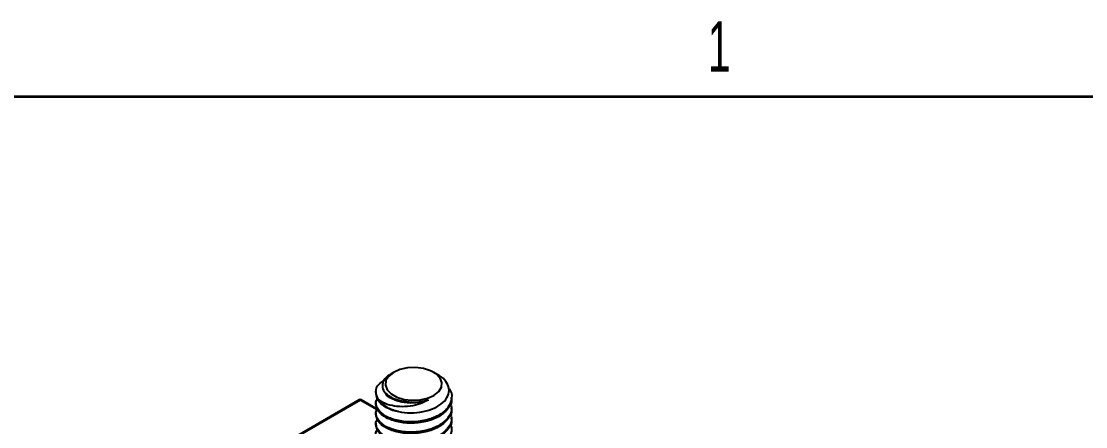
# Model space of a CAD drawing. Header units: inches. Extents: x 0.2 to 16.8, y 0.2 to 10.8.
# Drawn here: x 12.774 to 15.412, y 9.683 to 10.687 of the extents above; entities that cross this region are included whole.
import ezdxf

# ---------------------------------------------------------------- set-up
doc = ezdxf.new("R2010")
doc.units = ezdxf.units.IN
doc.header["$MEASUREMENT"] = 0
doc.styles.add('SLDTEXTSTYLE0', font='TXT', dxfattribs={"width": 0.605})

msp = doc.modelspace()

# ---------------------------------------------------------------- linework, layer by layer
at = {"color": 7, "linetype": 'Continuous', "lineweight": 35}
msp.add_line((16.5, 10.5), (0.5, 10.5), dxfattribs=at)
at = {"color": 7, "linetype": 'Continuous', "lineweight": 25}
for p, q in [((13.6969, 9.8173), (13.6904, 9.8135)), ((13.8065, 9.8114), (13.7964, 9.8173)), ((13.6529, 9.7695), (13.6529, 9.7648)), ((13.6116, 9.749), (13.2651, 9.549)), ((13.6141, 9.7487), (13.2676, 9.5487)), ((13.6563, 9.7261), (13.6166, 9.749)), ((13.6529, 9.7425), (13.6529, 9.7393)), ((13.8404, 9.752), (13.8404, 9.7552)), ((13.6529, 9.7169), (13.6529, 9.7137)), ((13.8404, 9.7265), (13.8404, 9.7297)), ((13.6529, 9.6914), (13.6529, 9.6882)), ((13.8404, 9.701), (13.8404, 9.7042))]:
    msp.add_line(p, q, dxfattribs=at)
at = {"color": 8, "linetype": 'Continuous', "lineweight": 25}
msp.add_line((13.6557, 9.7247), (13.6141, 9.7487), dxfattribs=at)
at = {"color": 7, "linetype": 'Continuous', "lineweight": 25, "flags": 128}
msp.add_lwpolyline([(13.8123, 9.8032), (13.8025, 9.8133), (13.7882, 9.8213), (13.7706, 9.8268), (13.751, 9.8291), (13.731, 9.8282), (13.7123, 9.824), (13.6964, 9.817), (13.6846, 9.8077), (13.6778, 9.7968), (13.6766, 9.7853), (13.681, 9.774), (13.6908, 9.7639), (13.7051, 9.7559), (13.7227, 9.7504), (13.7423, 9.7481), (13.7623, 9.749), (13.781, 9.7532), (13.7969, 9.7602), (13.8087, 9.7695), (13.8155, 9.7804), (13.8167, 9.7919), (13.8123, 9.8032)], dxfattribs=at)
at = {"color": 7, "linetype": 'Continuous', "lineweight": 25}
for centre, radius, start, end in [((13.6141, 9.7447), 0.005, 60.0027, 119.9973), ((13.7246, 9.802), 0.0836, 218.4773, 258.9611)]:
    msp.add_arc(centre, radius, start, end, dxfattribs=at)
at = {"color": 8, "linetype": 'Continuous', "lineweight": 25}
for centre, start, end in [((13.6126, 9.7467), 54.3806, 114.3113), ((13.6155, 9.7467), 65.6897, 125.6189)]:
    msp.add_arc(centre, 0.00251, start, end, dxfattribs=at)
at = {"color": 7, "linetype": 'Continuous', "lineweight": 25}
for points, knots in [([(13.6906, 9.813), (13.6889, 9.8122), (13.6804, 9.8083), (13.6718, 9.7978), (13.6674, 9.7834), (13.6727, 9.7691), (13.6862, 9.7569), (13.7054, 9.7484), (13.7207, 9.7461), (13.7277, 9.7451)], [0, 0, 0, 0, 0.04245, 0.210407, 0.377604, 0.540374, 0.703269, 0.861514, 1, 1, 1, 1]), ([(13.6591, 9.75), (13.6562, 9.7564), (13.6502, 9.769), (13.6566, 9.7864), (13.6685, 9.7942), (13.6728, 9.797)], [0, 0, 0, 0, 0.390879, 0.781758, 1, 1, 1, 1]), ([(13.7086, 9.72), (13.7186, 9.7186), (13.7386, 9.7157), (13.7703, 9.7191), (13.7985, 9.7279), (13.8202, 9.7418), (13.833, 9.7588), (13.8357, 9.7773), (13.8276, 9.7947), (13.8167, 9.8065), (13.8075, 9.8105), (13.8064, 9.811)], [0, 0, 0, 0, 0.125786, 0.251573, 0.377406, 0.500977, 0.623414, 0.74467, 0.863731, 0.98266, 1, 1, 1, 1]), ([(13.8337, 9.7765), (13.8339, 9.7764), (13.8406, 9.7698), (13.8419, 9.7534), (13.8348, 9.731), (13.8128, 9.7116), (13.7812, 9.6985), (13.7442, 9.6932), (13.7076, 9.6964), (13.6768, 9.7073), (13.6573, 9.724), (13.6502, 9.7407), (13.6553, 9.7502), (13.657, 9.7534)], [0, 0, 0, 0, 0.002176, 0.107113, 0.21205, 0.316986, 0.421923, 0.52686, 0.631796, 0.736733, 0.84167, 0.946606, 1, 1, 1, 1]), ([(13.7086, 9.72), (13.698, 9.7231), (13.6768, 9.7293), (13.6566, 9.7461), (13.6544, 9.7587), (13.6533, 9.7648)], [0, 0, 0, 0, 0.34064, 0.681279, 1, 1, 1, 1]), ([(13.7835, 9.7493), (13.78, 9.7481), (13.7681, 9.7438), (13.7447, 9.7404), (13.7159, 9.7424), (13.6926, 9.7507), (13.679, 9.7598), (13.6774, 9.7657), (13.6771, 9.7667)], [0, 0, 0, 0, 0.087946, 0.305392, 0.522839, 0.740284, 0.95773, 1, 1, 1, 1]), ([(13.8369, 9.7409), (13.8385, 9.7367), (13.8429, 9.725), (13.8341, 9.7054), (13.813, 9.6862), (13.7812, 9.673), (13.7442, 9.6677), (13.7076, 9.6709), (13.6768, 9.6818), (13.6573, 9.6984), (13.6502, 9.7152), (13.6553, 9.7247), (13.657, 9.7279)], [0, 0, 0, 0, 0.062223, 0.172435, 0.282648, 0.39286, 0.503072, 0.613285, 0.723497, 0.833709, 0.943922, 1, 1, 1, 1]), ([(13.84, 9.752), (13.8401, 9.7515), (13.8425, 9.7436), (13.8336, 9.7277), (13.8132, 9.7085), (13.7811, 9.6953), (13.7442, 9.69), (13.7075, 9.6932), (13.6771, 9.7041), (13.6566, 9.7205), (13.6544, 9.7332), (13.6533, 9.7393)], [0, 0, 0, 0, 0.008043, 0.133043, 0.258043, 0.383043, 0.508043, 0.633043, 0.758043, 0.883043, 1, 1, 1, 1]), ([(13.7835, 9.7493), (13.7768, 9.7458), (13.763, 9.7386), (13.7375, 9.7326), (13.711, 9.7317), (13.6855, 9.7358), (13.6684, 9.7427), (13.6613, 9.7484), (13.6591, 9.75)], [0, 0, 0, 0, 0.164614, 0.338276, 0.523111, 0.708144, 0.913929, 1, 1, 1, 1]), ([(13.7277, 9.7451), (13.7303, 9.7447), (13.7408, 9.7433), (13.7561, 9.7436), (13.7722, 9.746), (13.7797, 9.7482), (13.7835, 9.7493)], [0, 0, 0, 0, 0.135973, 0.564616, 0.77912, 1, 1, 1, 1]), ([(13.8369, 9.7153), (13.8385, 9.7111), (13.8429, 9.6995), (13.8341, 9.6799), (13.813, 9.6606), (13.7812, 9.6475), (13.7442, 9.6422), (13.7076, 9.6454), (13.6768, 9.6563), (13.6573, 9.6729), (13.6502, 9.6897), (13.6553, 9.6992), (13.657, 9.7024)], [0, 0, 0, 0, 0.062223, 0.172435, 0.282648, 0.39286, 0.503072, 0.613285, 0.723497, 0.833709, 0.943922, 1, 1, 1, 1]), ([(13.84, 9.7265), (13.8401, 9.726), (13.8425, 9.718), (13.8336, 9.7022), (13.8132, 9.683), (13.7811, 9.6698), (13.7442, 9.6645), (13.7075, 9.6677), (13.6771, 9.6786), (13.6566, 9.6949), (13.6544, 9.7076), (13.6533, 9.7138)], [0, 0, 0, 0, 0.008043, 0.133043, 0.258043, 0.383043, 0.508043, 0.633043, 0.758043, 0.883043, 1, 1, 1, 1]), ([(13.8369, 9.6898), (13.8385, 9.6856), (13.8429, 9.674), (13.8341, 9.6544), (13.813, 9.6351), (13.7812, 9.6219), (13.7442, 9.6167), (13.7076, 9.6198), (13.6768, 9.6308), (13.6573, 9.6474), (13.6502, 9.6642), (13.6553, 9.6737), (13.657, 9.6769)], [0, 0, 0, 0, 0.062223, 0.172435, 0.282648, 0.39286, 0.503072, 0.613285, 0.723497, 0.833709, 0.943922, 1, 1, 1, 1]), ([(13.84, 9.7009), (13.8401, 9.7005), (13.8425, 9.6925), (13.8336, 9.6767), (13.8132, 9.6575), (13.7811, 9.6443), (13.7442, 9.639), (13.7075, 9.6422), (13.6771, 9.6531), (13.6566, 9.6694), (13.6544, 9.6821), (13.6533, 9.6883)], [0, 0, 0, 0, 0.0080431, 0.1330432, 0.2580432, 0.3830432, 0.508043, 0.6330432, 0.7580433, 0.8830432, 1, 1, 1, 1])]:
    msp.add_open_spline(points, degree=3, knots=knots, dxfattribs=at)

# ---------------------------------------------------------------- texts
at = {"color": 7, "linetype": 'Continuous', "lineweight": 0, "insert": (14.5036, 10.687), "char_height": 0.125, "attachment_point": 2, "style": 'SLDTEXTSTYLE0'}
msp.add_mtext('1', dxfattribs=at)

doc.saveas('drawing.dxf')
